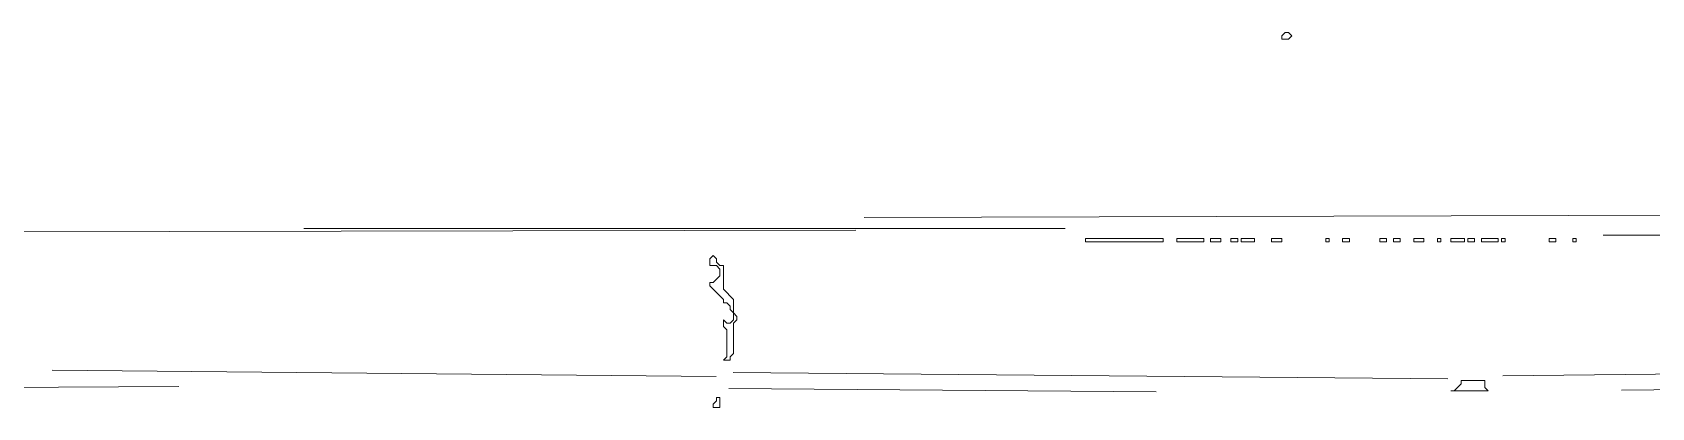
# Model space of a CAD drawing. Extents: x 20 to 3943, y 20 to 2783.
# Drawn here: x 879.8 to 1358.3, y 21 to 132 of the extents above; entities that cross this region are included whole.
import ezdxf

# ---------------------------------------------------------------- set-up
doc = ezdxf.new("R2010")
doc.units = 0
doc.layers.add('TRACE_STRAIGHT', color=5, linetype='Continuous', lineweight=0)
doc.layers.add('TRACE_TEXT_SYMBOL', color=6, linetype='Continuous', lineweight=0)

msp = doc.modelspace()

# ---------------------------------------------------------------- linework, layer by layer
at = {"layer": 'TRACE_STRAIGHT', "color": 5}
for p, q in [((1125.62, 77.2), (1559.38, 78.48)), ((676.88, 72.68), (1123.13, 73.46)), ((960, 74), (1100, 74)), ((1071, 74), (1185, 74)), ((885.61, 32.05), (1081.89, 30.18)), ((1086.89, 31.42), (1298.13, 29.56)), ((1314.35, 30.38), (1404.39, 31.43)), ((793.14, 26.51), (923.13, 27.28)), ((1085.62, 26.67), (1211.88, 25.63)), ((1349.37, 26.16), (1501.9, 27.94))]:
    msp.add_line(p, q, dxfattribs=at)
at = {"layer": 'TRACE_TEXT_SYMBOL', "color": 6}
for points in [[(1250, 132), (1249, 131), (1249, 130), (1251, 130), (1252, 131), (1251, 132)], [(1344, 72), (1385, 72), (1386, 71), (1392, 71), (1393, 72), (1394, 71), (1422, 71), (1423, 72), (1424, 71), (1426, 71), (1425, 72)], [(1191, 71), (1214, 71), (1214, 70), (1191, 70)], [(1218, 71), (1226, 71), (1226, 70), (1218, 70)], [(1228, 71), (1231, 71), (1231, 70), (1228, 70)], [(1234, 71), (1236, 71), (1236, 70), (1234, 70)], [(1237, 71), (1241, 71), (1241, 70), (1237, 70)], [(1246, 71), (1249, 71), (1249, 70), (1246, 70)], [(1262, 71), (1263, 71), (1263, 70), (1262, 70)], [(1267, 71), (1269, 71), (1269, 70), (1267, 70)], [(1278, 71), (1280, 71), (1280, 70), (1278, 70)], [(1282, 71), (1284, 71), (1284, 70), (1282, 70)], [(1288, 71), (1291, 71), (1291, 70), (1288, 70)], [(1295, 71), (1296, 71), (1296, 70), (1295, 70)], [(1299, 71), (1303, 71), (1303, 70), (1299, 70)], [(1304, 71), (1306, 71), (1306, 70), (1304, 70)], [(1308, 71), (1313, 71), (1313, 70), (1308, 70)], [(1314, 71), (1315, 71), (1315, 70), (1314, 70)], [(1328, 71), (1330, 71), (1330, 70), (1328, 70)], [(1335, 71), (1336, 71), (1336, 70), (1335, 70)], [(1081, 66), (1080, 65), (1080, 63), (1082, 63), (1083, 62), (1083, 60), (1081, 58), (1080, 58), (1080, 57), (1084, 53), (1084, 52), (1085, 52), (1086, 51), (1086, 50), (1087, 49), (1087, 47), (1086, 46), (1085, 46), (1084, 47), (1084, 45), (1085, 44), (1085, 36), (1084, 35), (1086, 35), (1086, 36), (1087, 37), (1087, 46), (1088, 47), (1088, 48), (1087, 49), (1087, 53), (1084, 56), (1084, 63), (1083, 63), (1082, 64), (1082, 65)], [(1302, 29), (1302, 28), (1300, 26), (1299, 26), (1310, 26), (1309, 27), (1309, 29)], [(1082, 24), (1082, 23), (1081, 22), (1081, 21), (1083, 21), (1083, 24)]]:
    msp.add_lwpolyline(points, close=True, dxfattribs=at)

doc.saveas('drawing.dxf')
